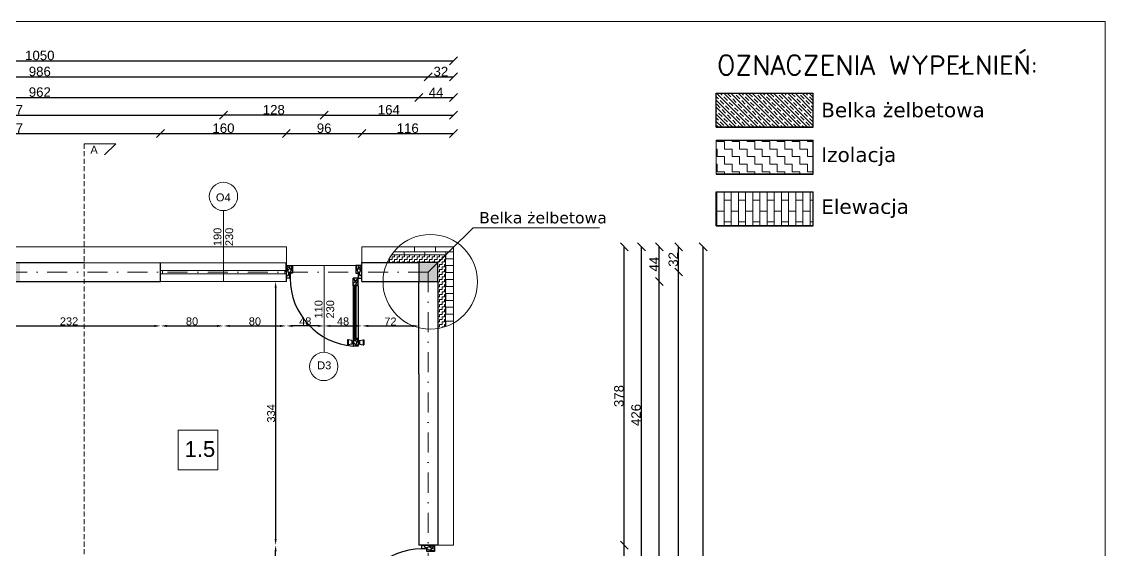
# Model space of a CAD drawing. Header units: millimetres. Extents: x -815 to 1867, y -539 to 1146.
# Drawn here: x 492 to 1867, y 476 to 1146 of the extents above; entities that cross this region are included whole.
import ezdxf

# ---------------------------------------------------------------- set-up
doc = ezdxf.new("R2010")
doc.units = ezdxf.units.MM
doc.linetypes.add('DASHED2', pattern=[9.525, 6.35, -3.175])
doc.linetypes.add('KRESKAKROPKAX2', pattern=[50.8, 25.4, -12.7, 0, -12.7])
for name, color, linetype, lineweight in [('00 - OPIS', 72, 'Continuous', 9), ('3f - hatch_ściany', 7, 'Continuous', 5), ('Detale', 1, 'Continuous', 30), ('stolarka', 255, 'Continuous', 13), ('wewnetrzne', 7, 'Continuous', 30), ('wymiary', 201, 'Continuous', 13)]:
    doc.layers.add(name, color=color, linetype=linetype, lineweight=lineweight)
for name, color, linetype in [('Drzwi', 7, 'Continuous'), ('Izolacja', 7, 'Continuous'), ('opis', 8, 'Continuous'), ('Osie', 1, 'KRESKAKROPKAX2'), ('Przekrój', 7, 'Continuous'), ('sciany', 7, 'Continuous'), ('Tabelka', 7, 'Continuous'), ('Ściany Nośne', 7, 'Continuous')]:
    doc.layers.add(name, color=color, linetype=linetype)
doc.styles.add('Budownictwo_detal', font='simplex.shx', dxfattribs={"height": 2})
doc.styles.get("Standard").update_dxf_attribs({"font": 'arial.ttf'})
doc.styles.add('style1', font='simplex.shx')
doc.dimstyles.new('ISO-25', dxfattribs={"dimtxt": 12, "dimasz": 10, "dimexe": 1.25, "dimexo": 0.625, "dimtad": 1, "dimdec": 0, "dimtxsty": 'Standard', "dimblk": 'OBLIQUE', "dimcen": 2.5, "dimadec": 0, "dimazin": 0, "dimtfac": 1, "dimtdec": 0, "dimtmove": 0, "dimatfit": 3, "dimfxl": 1, "dimarcsym": 0})
doc.dimstyles.new('wnetrze', dxfattribs={"dimtxt": 10, "dimasz": 8, "dimexe": 1.25, "dimexo": 0.625, "dimtad": 1, "dimdec": 0, "dimtxsty": 'Standard', "dimblk1": 'OBLIQUE', "dimcen": 2.5, "dimadec": 0, "dimazin": 0, "dimtfac": 1, "dimtdec": 0, "dimtmove": 0, "dimatfit": 3, "dimfxl": 1, "dimarcsym": 0})

# ---------------------------------------------------------------- blocks, each defined once
blk = doc.blocks.new('D-01-600')
for p, q in [((-15, 588.5), (-15, 628.5)), ((-10, 628.5), (-15, 628.5)), ((20, 623.5), (-10, 628.5)), ((-10, 588.5), (-10, 628.5)), ((20, 593.5), (20, 623.5)), ((30, 618.5), (20, 618.5)), ((30, 638.5), (70, 638.5)), ((30, 578.5), (30, 638.5)), ((30, 578.5), (54.1, 638.5)), ((70, 578.5), (70, 638.5)), ((70, 618.5), (80, 618.5)), ((80, 623.5), (110, 628.5)), ((80, 593.5), (80, 623.5)), ((110, 588.5), (110, 628.5)), ((110, 628.5), (115, 628.5)), ((115, 588.5), (115, 628.5)), ((-10, 588.5), (-15, 588.5)), ((20, 593.5), (-10, 588.5)), ((30, 598.5), (20, 598.5)), ((30, 578.5), (70, 601)), ((30, 160), (30, 578.5)), ((30, 578.5), (70, 578.5)), ((50, 160), (50, 578.5)), ((60, 160), (60, 578.5)), ((70, 598.5), (80, 598.5)), ((70, 160), (70, 578.5)), ((80, 593.5), (110, 588.5)), ((110, 588.5), (115, 588.5)), ((30, 100), (0, 0)), ((30, 160), (70, 160)), ((30, 160), (30, 100)), ((30, 100), (54.1, 160)), ((30, 100), (70, 142.5)), ((30, 100), (70, 100)), ((70, 160), (70, 100)), ((570, 100), (600, 0)), ((0, 0), (50, 40.7)), ((600, 0), (550, 40.7))]:
    blk.add_line(p, q)
for points in [[(30, 60), (30, 100), (0, 100), (0, 0), (50, 0), (50, 60)], [(570, 60), (570, 100), (600, 100), (600, 0), (550, 0), (550, 60)]]:
    blk.add_lwpolyline(points, close=True)
for centre, radius, start, end in [((34.1, 585.9), 42, 31.3101, 95.62688), ((30, 100), 540, 0, 85.75198), ((39.4, 576), 24.2, 6.04182, 112.89369), ((-53.7, 7.7), 96.3, 355.39216, 56.0902), ((50, 121.4), 34.3, 54.32716, 125.75666), ((24.1, 100.8), 39.4, 358.8582, 81.3705), ((653.7, 7.7), 96.3, 123.9098, 184.60784), ((-12.7, 4.4), 41, 353.86117, 71.95721), ((612.7, 4.4), 41, 108.04279, 186.13883)]:
    blk.add_arc(centre, radius, start, end)
blk = doc.blocks.new('_Oblique')
at = {"color": 0, "linetype": 'ByBlock', "lineweight": -2}
blk.add_line((-0.5, -0.5), (0.5, 0.5), dxfattribs=at)
blk = doc.blocks.new('*D47')
at = {"layer": 'Defpoints', "color": 0, "transparency": 16777216}
for p in [(1040, 860.5), (1356.9, 860.5), (1040, 16.5)]:
    blk.add_point(p, dxfattribs=at)
at = {"layer": 'wymiary', "color": 0, "lineweight": -2, "transparency": 16777216}
blk.add_line((1356.9, 16.5), (1356.9, 860.5), dxfattribs=at)
at = {"layer": 'wymiary', "color": 0, "lineweight": -2, "transparency": 16777216, "xscale": 10, "yscale": 10, "zscale": 10}
for p, rotation in [((1356.9, 860.5), 90), ((1356.9, 16.5), 270)]:
    blk.add_blockref('_Oblique', p, dxfattribs=dict(at, rotation=rotation))
at = {"layer": 'wymiary', "color": 0, "lineweight": 13, "transparency": 16777216, "insert": (1350.1, 438.5), "char_height": 12, "attachment_point": 5, "rotation": 90}
blk.add_mtext('844', dxfattribs=at)
blk = doc.blocks.new('*D49')
at = {"layer": 'Defpoints', "color": 0, "transparency": 16777216}
for p in [(1008, 828.5), (1325.8, 828.5), (1008, 48.5)]:
    blk.add_point(p, dxfattribs=at)
at = {"layer": 'wymiary', "color": 0, "lineweight": -2, "transparency": 16777216}
blk.add_line((1325.8, 48.5), (1325.8, 828.5), dxfattribs=at)
at = {"layer": 'wymiary', "color": 0, "lineweight": -2, "transparency": 16777216, "xscale": 10, "yscale": 10, "zscale": 10}
for p, rotation in [((1325.8, 828.5), 90), ((1325.8, 48.5), 270)]:
    blk.add_blockref('_Oblique', p, dxfattribs=dict(at, rotation=rotation))
at = {"layer": 'wymiary', "color": 0, "lineweight": 13, "transparency": 16777216, "insert": (1319.1, 438.5), "char_height": 12, "attachment_point": 5, "rotation": 90}
blk.add_mtext('780', dxfattribs=at)
blk = doc.blocks.new('*D50')
at = {"layer": 'Defpoints', "color": 0, "transparency": 16777216}
for p in [(1008, 860.5), (1325.8, 860.5), (1008, 828.5)]:
    blk.add_point(p, dxfattribs=at)
at = {"layer": 'wymiary', "color": 0, "lineweight": -2, "transparency": 16777216}
blk.add_line((1325.8, 828.5), (1325.8, 860.5), dxfattribs=at)
at = {"layer": 'wymiary', "color": 0, "lineweight": -2, "transparency": 16777216, "xscale": 10, "yscale": 10, "zscale": 10}
for p, rotation in [((1325.8, 860.5), 90), ((1325.8, 828.5), 270)]:
    blk.add_blockref('_Oblique', p, dxfattribs=dict(at, rotation=rotation))
at = {"layer": 'wymiary', "color": 0, "lineweight": 13, "transparency": 16777216, "insert": (1319.1, 844.5), "char_height": 12, "attachment_point": 5, "rotation": 90}
blk.add_mtext('32', dxfattribs=at)
blk = doc.blocks.new('*D52')
at = {"layer": 'Defpoints', "color": 0, "transparency": 16777216}
for p in [(996, 816.5), (1301.3, 816.5), (997, 60.4)]:
    blk.add_point(p, dxfattribs=at)
at = {"layer": 'wymiary', "color": 0, "lineweight": -2, "transparency": 16777216}
blk.add_line((1301.3, 60.4), (1301.3, 816.5), dxfattribs=at)
at = {"layer": 'wymiary', "color": 0, "lineweight": -2, "transparency": 16777216, "xscale": 10, "yscale": 10, "zscale": 10}
for p, rotation in [((1301.3, 816.5), 90), ((1301.3, 60.4), 270)]:
    blk.add_blockref('_Oblique', p, dxfattribs=dict(at, rotation=rotation))
at = {"layer": 'wymiary', "color": 0, "lineweight": 13, "transparency": 16777216, "insert": (1294.5, 438.4), "char_height": 12, "attachment_point": 5, "rotation": 90}
blk.add_mtext('756', dxfattribs=at)
blk = doc.blocks.new('*D53')
at = {"layer": 'Defpoints', "color": 0, "transparency": 16777216}
for p in [(996, 860.5), (1301.3, 860.5), (996, 816.5)]:
    blk.add_point(p, dxfattribs=at)
at = {"layer": 'wymiary', "color": 0, "lineweight": -2, "transparency": 16777216}
blk.add_line((1301.3, 816.5), (1301.3, 860.5), dxfattribs=at)
at = {"layer": 'wymiary', "color": 0, "lineweight": -2, "transparency": 16777216, "xscale": 10, "yscale": 10, "zscale": 10}
for p, rotation in [((1301.3, 860.5), 90), ((1301.3, 816.5), 270)]:
    blk.add_blockref('_Oblique', p, dxfattribs=dict(at, rotation=rotation))
at = {"layer": 'wymiary', "color": 0, "lineweight": 13, "transparency": 16777216, "insert": (1294.6, 838.5), "char_height": 12, "attachment_point": 5, "rotation": 90}
blk.add_mtext('44', dxfattribs=at)
blk = doc.blocks.new('*D56')
at = {"layer": 'Defpoints', "color": 0, "transparency": 16777216}
for p in [(1015.9, 860.5), (1278.6, 860.5), (1015.9, 434)]:
    blk.add_point(p, dxfattribs=at)
at = {"layer": 'wymiary', "color": 0, "lineweight": -2, "transparency": 16777216}
blk.add_line((1278.6, 434), (1278.6, 860.5), dxfattribs=at)
at = {"layer": 'wymiary', "color": 0, "lineweight": -2, "transparency": 16777216, "xscale": 10, "yscale": 10, "zscale": 10}
for p, rotation in [((1278.6, 860.5), 90), ((1278.6, 434), 270)]:
    blk.add_blockref('_Oblique', p, dxfattribs=dict(at, rotation=rotation))
at = {"layer": 'wymiary', "color": 0, "lineweight": 13, "transparency": 16777216, "insert": (1271.8, 647.2), "char_height": 12, "attachment_point": 5, "rotation": 90}
blk.add_mtext('426', dxfattribs=at)
blk = doc.blocks.new('*D60')
at = {"layer": 'Defpoints', "color": 0, "transparency": 16777216}
for p in [(1040, 482), (1256.9, 482), (1040, 386)]:
    blk.add_point(p, dxfattribs=at)
at = {"layer": 'wymiary', "color": 0, "lineweight": -2, "transparency": 16777216}
blk.add_line((1256.9, 386), (1256.9, 482), dxfattribs=at)
at = {"layer": 'wymiary', "color": 0, "lineweight": -2, "transparency": 16777216, "xscale": 10, "yscale": 10, "zscale": 10}
for p, rotation in [((1256.9, 482), 90), ((1256.9, 386), 270)]:
    blk.add_blockref('_Oblique', p, dxfattribs=dict(at, rotation=rotation))
at = {"layer": 'wymiary', "color": 0, "lineweight": 13, "transparency": 16777216, "insert": (1250.1, 434), "char_height": 12, "attachment_point": 5, "rotation": 90}
blk.add_mtext('96', dxfattribs=at)
blk = doc.blocks.new('*D61')
at = {"layer": 'Defpoints', "color": 0, "transparency": 16777216}
for p in [(1040, 860.5), (1256.9, 860.5), (1040, 482)]:
    blk.add_point(p, dxfattribs=at)
at = {"layer": 'wymiary', "color": 0, "lineweight": -2, "transparency": 16777216}
blk.add_line((1256.9, 482), (1256.9, 860.5), dxfattribs=at)
at = {"layer": 'wymiary', "color": 0, "lineweight": -2, "transparency": 16777216, "xscale": 10, "yscale": 10, "zscale": 10}
for p, rotation in [((1256.9, 860.5), 90), ((1256.9, 482), 270)]:
    blk.add_blockref('_Oblique', p, dxfattribs=dict(at, rotation=rotation))
at = {"layer": 'wymiary', "color": 0, "lineweight": 13, "transparency": 16777216, "insert": (1250.1, 671.2), "char_height": 12, "attachment_point": 5, "rotation": 90}
blk.add_mtext('378', dxfattribs=at)
blk = doc.blocks.new('*D62')
at = {"layer": 'Defpoints', "color": 0, "transparency": 16777216}
for p in [(1040, 1096.4), (-10, 860.5), (1040, 860.5)]:
    blk.add_point(p, dxfattribs=at)
at = {"layer": 'wymiary', "color": 0, "lineweight": -2, "transparency": 16777216}
blk.add_line((-10, 1096.4), (1040, 1096.4), dxfattribs=at)
at = {"layer": 'wymiary', "color": 0, "lineweight": -2, "transparency": 16777216, "xscale": 10, "yscale": 10, "zscale": 10, "rotation": 180}
blk.add_blockref('_Oblique', (-10, 1096.4), dxfattribs=at)
at = {"layer": 'wymiary', "color": 0, "lineweight": -2, "transparency": 16777216, "xscale": 10, "yscale": 10, "zscale": 10}
blk.add_blockref('_Oblique', (1040, 1096.4), dxfattribs=at)
at = {"layer": 'wymiary', "color": 0, "lineweight": 13, "transparency": 16777216, "insert": (515, 1103.2), "char_height": 12, "attachment_point": 5}
blk.add_mtext('1050', dxfattribs=at)
blk = doc.blocks.new('*D64')
at = {"layer": 'Defpoints', "color": 0, "transparency": 16777216}
for p in [(1008, 1076.1), (22, 828.5), (1008, 828.5)]:
    blk.add_point(p, dxfattribs=at)
at = {"layer": 'wymiary', "color": 0, "lineweight": -2, "transparency": 16777216}
blk.add_line((22, 1076.1), (1008, 1076.1), dxfattribs=at)
at = {"layer": 'wymiary', "color": 0, "lineweight": -2, "transparency": 16777216, "xscale": 10, "yscale": 10, "zscale": 10, "rotation": 180}
blk.add_blockref('_Oblique', (22, 1076.1), dxfattribs=at)
at = {"layer": 'wymiary', "color": 0, "lineweight": -2, "transparency": 16777216, "xscale": 10, "yscale": 10, "zscale": 10}
blk.add_blockref('_Oblique', (1008, 1076.1), dxfattribs=at)
at = {"layer": 'wymiary', "color": 0, "lineweight": 13, "transparency": 16777216, "insert": (515, 1082.8), "char_height": 12, "attachment_point": 5}
blk.add_mtext('986', dxfattribs=at)
blk = doc.blocks.new('*D65')
at = {"layer": 'Defpoints', "color": 0, "transparency": 16777216}
for p in [(1040, 1076.1), (1008, 828.5), (1040, 828.5)]:
    blk.add_point(p, dxfattribs=at)
at = {"layer": 'wymiary', "color": 0, "lineweight": -2, "transparency": 16777216}
blk.add_line((1008, 1076.1), (1040, 1076.1), dxfattribs=at)
at = {"layer": 'wymiary', "color": 0, "lineweight": -2, "transparency": 16777216, "xscale": 10, "yscale": 10, "zscale": 10, "rotation": 180}
blk.add_blockref('_Oblique', (1008, 1076.1), dxfattribs=at)
at = {"layer": 'wymiary', "color": 0, "lineweight": -2, "transparency": 16777216, "xscale": 10, "yscale": 10, "zscale": 10}
blk.add_blockref('_Oblique', (1040, 1076.1), dxfattribs=at)
at = {"layer": 'wymiary', "color": 0, "lineweight": 13, "transparency": 16777216, "insert": (1024, 1082.8), "char_height": 12, "attachment_point": 5}
blk.add_mtext('32', dxfattribs=at)
blk = doc.blocks.new('*D67')
at = {"layer": 'Defpoints', "color": 0, "transparency": 16777216}
for p in [(996, 1049.9), (34, 816.5), (996, 816.5)]:
    blk.add_point(p, dxfattribs=at)
at = {"layer": 'wymiary', "color": 0, "lineweight": -2, "transparency": 16777216}
blk.add_line((34, 1049.9), (996, 1049.9), dxfattribs=at)
at = {"layer": 'wymiary', "color": 0, "lineweight": -2, "transparency": 16777216, "xscale": 10, "yscale": 10, "zscale": 10, "rotation": 180}
blk.add_blockref('_Oblique', (34, 1049.9), dxfattribs=at)
at = {"layer": 'wymiary', "color": 0, "lineweight": -2, "transparency": 16777216, "xscale": 10, "yscale": 10, "zscale": 10}
blk.add_blockref('_Oblique', (996, 1049.9), dxfattribs=at)
at = {"layer": 'wymiary', "color": 0, "lineweight": 13, "transparency": 16777216, "insert": (515, 1056.7), "char_height": 12, "attachment_point": 5}
blk.add_mtext('962', dxfattribs=at)
blk = doc.blocks.new('*D68')
at = {"layer": 'Defpoints', "color": 0, "transparency": 16777216}
for p in [(1040, 1049.9), (996, 816.5), (1040, 816.5)]:
    blk.add_point(p, dxfattribs=at)
at = {"layer": 'wymiary', "color": 0, "lineweight": -2, "transparency": 16777216}
blk.add_line((996, 1049.9), (1040, 1049.9), dxfattribs=at)
at = {"layer": 'wymiary', "color": 0, "lineweight": -2, "transparency": 16777216, "xscale": 10, "yscale": 10, "zscale": 10, "rotation": 180}
blk.add_blockref('_Oblique', (996, 1049.9), dxfattribs=at)
at = {"layer": 'wymiary', "color": 0, "lineweight": -2, "transparency": 16777216, "xscale": 10, "yscale": 10, "zscale": 10}
blk.add_blockref('_Oblique', (1040, 1049.9), dxfattribs=at)
at = {"layer": 'wymiary', "color": 0, "lineweight": 13, "transparency": 16777216, "insert": (1018, 1056.5), "char_height": 12, "attachment_point": 5}
blk.add_mtext('44', dxfattribs=at)
blk = doc.blocks.new('*D70')
at = {"layer": 'Defpoints', "color": 0, "transparency": 16777216}
for p in [(748.1, 1027.6), (211.2, 816.4), (748.1, 816.4)]:
    blk.add_point(p, dxfattribs=at)
at = {"layer": 'wymiary', "color": 0, "lineweight": -2, "transparency": 16777216}
blk.add_line((211.2, 1027.6), (748.1, 1027.6), dxfattribs=at)
at = {"layer": 'wymiary', "color": 0, "lineweight": -2, "transparency": 16777216, "xscale": 10, "yscale": 10, "zscale": 10, "rotation": 180}
blk.add_blockref('_Oblique', (211.2, 1027.6), dxfattribs=at)
at = {"layer": 'wymiary', "color": 0, "lineweight": -2, "transparency": 16777216, "xscale": 10, "yscale": 10, "zscale": 10}
blk.add_blockref('_Oblique', (748.1, 1027.6), dxfattribs=at)
at = {"layer": 'wymiary', "color": 0, "lineweight": 13, "transparency": 16777216, "insert": (479.7, 1034.3), "char_height": 12, "attachment_point": 5}
blk.add_mtext('537', dxfattribs=at)
blk = doc.blocks.new('*D71')
at = {"layer": 'Defpoints', "color": 0, "transparency": 16777216}
for p in [(748.1, 1027.6), (748.1, 836.7), (875.9, 836.7)]:
    blk.add_point(p, dxfattribs=at)
at = {"layer": 'wymiary', "color": 0, "lineweight": -2, "transparency": 16777216}
blk.add_line((875.9, 1027.6), (748.1, 1027.6), dxfattribs=at)
at = {"layer": 'wymiary', "color": 0, "lineweight": -2, "transparency": 16777216, "xscale": 10, "yscale": 10, "zscale": 10, "rotation": 180}
blk.add_blockref('_Oblique', (748.1, 1027.6), dxfattribs=at)
at = {"layer": 'wymiary', "color": 0, "lineweight": -2, "transparency": 16777216, "xscale": 10, "yscale": 10, "zscale": 10}
blk.add_blockref('_Oblique', (875.9, 1027.6), dxfattribs=at)
at = {"layer": 'wymiary', "color": 0, "lineweight": 13, "transparency": 16777216, "insert": (812, 1034.3), "char_height": 12, "attachment_point": 5}
blk.add_mtext('128', dxfattribs=at)
blk = doc.blocks.new('*D72')
at = {"layer": 'Defpoints', "color": 0, "transparency": 16777216}
for p in [(1040, 1027.6), (875.9, 836.7), (1040, 836.7)]:
    blk.add_point(p, dxfattribs=at)
at = {"layer": 'wymiary', "color": 0, "lineweight": -2, "transparency": 16777216}
blk.add_line((875.9, 1027.6), (1040, 1027.6), dxfattribs=at)
at = {"layer": 'wymiary', "color": 0, "lineweight": -2, "transparency": 16777216, "xscale": 10, "yscale": 10, "zscale": 10, "rotation": 180}
blk.add_blockref('_Oblique', (875.9, 1027.6), dxfattribs=at)
at = {"layer": 'wymiary', "color": 0, "lineweight": -2, "transparency": 16777216, "xscale": 10, "yscale": 10, "zscale": 10}
blk.add_blockref('_Oblique', (1040, 1027.6), dxfattribs=at)
at = {"layer": 'wymiary', "color": 0, "lineweight": 13, "transparency": 16777216, "insert": (958, 1034.3), "char_height": 12, "attachment_point": 5}
blk.add_mtext('164', dxfattribs=at)
blk = doc.blocks.new('*D75')
at = {"layer": 'Defpoints', "color": 0, "transparency": 16777216}
for p in [(668.3, 1004.2), (291, 816.5), (668.3, 816.5)]:
    blk.add_point(p, dxfattribs=at)
at = {"layer": 'wymiary', "color": 0, "lineweight": -2, "transparency": 16777216}
blk.add_line((291, 1004.2), (668.3, 1004.2), dxfattribs=at)
at = {"layer": 'wymiary', "color": 0, "lineweight": -2, "transparency": 16777216, "xscale": 10, "yscale": 10, "zscale": 10, "rotation": 180}
blk.add_blockref('_Oblique', (291, 1004.2), dxfattribs=at)
at = {"layer": 'wymiary', "color": 0, "lineweight": -2, "transparency": 16777216, "xscale": 10, "yscale": 10, "zscale": 10}
blk.add_blockref('_Oblique', (668.3, 1004.2), dxfattribs=at)
at = {"layer": 'wymiary', "color": 0, "lineweight": 13, "transparency": 16777216, "insert": (479.6, 1010.9), "char_height": 12, "attachment_point": 5}
blk.add_mtext('377', dxfattribs=at)
blk = doc.blocks.new('*D76')
at = {"layer": 'Defpoints', "color": 0, "transparency": 16777216}
for p in [(827.9, 1004.2), (668.3, 816.4), (827.9, 816.4)]:
    blk.add_point(p, dxfattribs=at)
at = {"layer": 'wymiary', "color": 0, "lineweight": -2, "transparency": 16777216}
blk.add_line((668.3, 1004.2), (827.9, 1004.2), dxfattribs=at)
at = {"layer": 'wymiary', "color": 0, "lineweight": -2, "transparency": 16777216, "xscale": 10, "yscale": 10, "zscale": 10, "rotation": 180}
blk.add_blockref('_Oblique', (668.3, 1004.2), dxfattribs=at)
at = {"layer": 'wymiary', "color": 0, "lineweight": -2, "transparency": 16777216, "xscale": 10, "yscale": 10, "zscale": 10}
blk.add_blockref('_Oblique', (827.9, 1004.2), dxfattribs=at)
at = {"layer": 'wymiary', "color": 0, "lineweight": 13, "transparency": 16777216, "insert": (748.1, 1010.9), "char_height": 12, "attachment_point": 5}
blk.add_mtext('160', dxfattribs=at)
blk = doc.blocks.new('*D77')
at = {"layer": 'Defpoints', "color": 0, "transparency": 16777216}
for p in [(923.9, 1004.2), (827.9, 836.7), (923.9, 836.7)]:
    blk.add_point(p, dxfattribs=at)
at = {"layer": 'wymiary', "color": 0, "lineweight": -2, "transparency": 16777216}
blk.add_line((827.9, 1004.2), (923.9, 1004.2), dxfattribs=at)
at = {"layer": 'wymiary', "color": 0, "lineweight": -2, "transparency": 16777216, "xscale": 10, "yscale": 10, "zscale": 10, "rotation": 180}
blk.add_blockref('_Oblique', (827.9, 1004.2), dxfattribs=at)
at = {"layer": 'wymiary', "color": 0, "lineweight": -2, "transparency": 16777216, "xscale": 10, "yscale": 10, "zscale": 10}
blk.add_blockref('_Oblique', (923.9, 1004.2), dxfattribs=at)
at = {"layer": 'wymiary', "color": 0, "lineweight": 13, "transparency": 16777216, "insert": (875.9, 1010.9), "char_height": 12, "attachment_point": 5}
blk.add_mtext('96', dxfattribs=at)
blk = doc.blocks.new('*D78')
at = {"layer": 'Defpoints', "color": 0, "transparency": 16777216}
for p in [(1040, 1004.2), (923.9, 840.5), (1040, 840.5)]:
    blk.add_point(p, dxfattribs=at)
at = {"layer": 'wymiary', "color": 0, "lineweight": -2, "transparency": 16777216}
blk.add_line((923.9, 1004.2), (1040, 1004.2), dxfattribs=at)
at = {"layer": 'wymiary', "color": 0, "lineweight": -2, "transparency": 16777216, "xscale": 10, "yscale": 10, "zscale": 10, "rotation": 180}
blk.add_blockref('_Oblique', (923.9, 1004.2), dxfattribs=at)
at = {"layer": 'wymiary', "color": 0, "lineweight": -2, "transparency": 16777216, "xscale": 10, "yscale": 10, "zscale": 10}
blk.add_blockref('_Oblique', (1040, 1004.2), dxfattribs=at)
at = {"layer": 'wymiary', "color": 0, "lineweight": 13, "transparency": 16777216, "insert": (982, 1010.9), "char_height": 12, "attachment_point": 5}
blk.add_mtext('116', dxfattribs=at)
blk = doc.blocks.new('*D81')
at = {"layer": 'Defpoints', "color": 0, "transparency": 16777216}
for p in [(668.3, 816.5), (436, 760.1), (668.3, 760.1)]:
    blk.add_point(p, dxfattribs=at)
at = {"layer": 'wymiary', "color": 0, "lineweight": -2, "transparency": 16777216}
blk.add_line((444, 760.1), (660.3, 760.1), dxfattribs=at)
at = {"layer": 'wymiary', "color": 0, "transparency": 16777216}
for points in [[(444, 761.5), (444, 758.8), (436, 760.1)], [(660.3, 761.5), (660.3, 758.8), (668.3, 760.1)]]:
    blk.add_solid(points, dxfattribs=at)
at = {"layer": 'wymiary', "color": 0, "lineweight": 13, "transparency": 16777216, "insert": (552.1, 765.9), "char_height": 10, "attachment_point": 5}
blk.add_mtext('232', dxfattribs=at)
blk = doc.blocks.new('*D83')
at = {"layer": 'Defpoints', "color": 0, "transparency": 16777216}
for p in [(827.9, 836.7), (875.9, 836.7), (827.9, 760.1)]:
    blk.add_point(p, dxfattribs=at)
at = {"layer": 'wymiary', "color": 0, "lineweight": -2, "transparency": 16777216}
blk.add_line((867.9, 760.1), (835.9, 760.1), dxfattribs=at)
at = {"layer": 'wymiary', "color": 0, "transparency": 16777216}
for points in [[(835.9, 761.5), (835.9, 758.8), (827.9, 760.1)], [(867.9, 761.5), (867.9, 758.8), (875.9, 760.1)]]:
    blk.add_solid(points, dxfattribs=at)
at = {"layer": 'wymiary', "color": 0, "lineweight": 13, "transparency": 16777216, "insert": (851.9, 765.9), "char_height": 10, "attachment_point": 5}
blk.add_mtext('48', dxfattribs=at)
blk = doc.blocks.new('*D84')
at = {"layer": 'Defpoints', "color": 0, "transparency": 16777216}
for p in [(923.9, 816.5), (996, 760.1), (996, 760.1)]:
    blk.add_point(p, dxfattribs=at)
at = {"layer": 'wymiary', "color": 0, "lineweight": -2, "transparency": 16777216}
blk.add_line((931.9, 760.1), (988, 760.1), dxfattribs=at)
at = {"layer": 'wymiary', "color": 0, "transparency": 16777216}
for points in [[(931.9, 761.5), (931.9, 758.8), (923.9, 760.1)], [(988, 761.5), (988, 758.8), (996, 760.1)]]:
    blk.add_solid(points, dxfattribs=at)
at = {"layer": 'wymiary', "color": 0, "lineweight": 13, "transparency": 16777216, "insert": (960, 765.8), "char_height": 10, "attachment_point": 5}
blk.add_mtext('72', dxfattribs=at)
blk = doc.blocks.new('*D106')
at = {"layer": 'Defpoints', "color": 0, "transparency": 16777216}
for p in [(668.3, 816.5), (748.1, 816.5), (748.1, 760.1)]:
    blk.add_point(p, dxfattribs=at)
at = {"layer": 'wymiary', "color": 0, "lineweight": -2, "transparency": 16777216}
blk.add_line((676.3, 760.1), (740.1, 760.1), dxfattribs=at)
at = {"layer": 'wymiary', "color": 0, "transparency": 16777216}
for points in [[(676.3, 761.5), (676.3, 758.8), (668.3, 760.1)], [(740.1, 761.5), (740.1, 758.8), (748.1, 760.1)]]:
    blk.add_solid(points, dxfattribs=at)
at = {"layer": 'wymiary', "color": 0, "lineweight": 13, "transparency": 16777216, "insert": (708.2, 765.9), "char_height": 10, "attachment_point": 5}
blk.add_mtext('80', dxfattribs=at)
blk = doc.blocks.new('*D107')
at = {"layer": 'Defpoints', "color": 0, "transparency": 16777216}
for p in [(748.1, 816.4), (827.9, 816.5), (827.9, 760.1)]:
    blk.add_point(p, dxfattribs=at)
at = {"layer": 'wymiary', "color": 0, "lineweight": -2, "transparency": 16777216}
blk.add_line((756.1, 760.1), (819.9, 760.1), dxfattribs=at)
at = {"layer": 'wymiary', "color": 0, "transparency": 16777216}
for points in [[(756.1, 761.5), (756.1, 758.8), (748.1, 760.1)], [(819.9, 761.5), (819.9, 758.8), (827.9, 760.1)]]:
    blk.add_solid(points, dxfattribs=at)
at = {"layer": 'wymiary', "color": 0, "lineweight": 13, "transparency": 16777216, "insert": (788, 765.9), "char_height": 10, "attachment_point": 5}
blk.add_mtext('80', dxfattribs=at)
blk = doc.blocks.new('*D108')
at = {"layer": 'Defpoints', "color": 0, "transparency": 16777216}
for p in [(875.9, 760.1), (923.9, 760.1), (923.9, 760.1)]:
    blk.add_point(p, dxfattribs=at)
at = {"layer": 'wymiary', "color": 0, "lineweight": -2, "transparency": 16777216}
blk.add_line((883.9, 760.1), (915.9, 760.1), dxfattribs=at)
at = {"layer": 'wymiary', "color": 0, "transparency": 16777216}
for points in [[(883.9, 761.5), (883.9, 758.8), (875.9, 760.1)], [(915.9, 761.5), (915.9, 758.8), (923.9, 760.1)]]:
    blk.add_solid(points, dxfattribs=at)
at = {"layer": 'wymiary', "color": 0, "lineweight": 13, "transparency": 16777216, "insert": (899.9, 765.9), "char_height": 10, "attachment_point": 5}
blk.add_mtext('48', dxfattribs=at)
blk = doc.blocks.new('*D109')
at = {"layer": 'Defpoints', "color": 0, "transparency": 16777216}
for p in [(996, 816.5), (814.3, 482), (996, 482)]:
    blk.add_point(p, dxfattribs=at)
at = {"layer": 'wymiary', "color": 0, "lineweight": -2, "transparency": 16777216}
blk.add_line((814.3, 808.5), (814.3, 490), dxfattribs=at)
at = {"layer": 'wymiary', "color": 0, "transparency": 16777216}
for points in [[(813, 808.5), (815.7, 808.5), (814.3, 816.5)], [(813, 490), (815.7, 490), (814.3, 482)]]:
    blk.add_solid(points, dxfattribs=at)
at = {"layer": 'wymiary', "color": 0, "lineweight": 13, "transparency": 16777216, "insert": (808.6, 649.2), "char_height": 10, "attachment_point": 5, "rotation": 90}
blk.add_mtext('334', dxfattribs=at)
blk = doc.blocks.new('*D110')
at = {"layer": 'Defpoints', "color": 0, "transparency": 16777216}
for p in [(814.3, 482), (1015.9, 482), (1015.9, 434)]:
    blk.add_point(p, dxfattribs=at)
at = {"layer": 'wymiary', "color": 0, "lineweight": -2, "transparency": 16777216}
blk.add_line((814.3, 442), (814.3, 474), dxfattribs=at)
at = {"layer": 'wymiary', "color": 0, "transparency": 16777216}
for points in [[(813, 474), (815.7, 474), (814.3, 482)], [(813, 442), (815.7, 442), (814.3, 434)]]:
    blk.add_solid(points, dxfattribs=at)
at = {"layer": 'wymiary', "color": 0, "lineweight": 13, "transparency": 16777216, "insert": (808.6, 458), "char_height": 10, "attachment_point": 5, "rotation": 90}
blk.add_mtext('48', dxfattribs=at)

msp = doc.modelspace()

# ---------------------------------------------------------------- hatches: boundary and pattern name
at = {"layer": 'Detale', "lineweight": 13}
h = msp.add_hatch(dxfattribs=at)
h.set_pattern_fill('AR-BRSTD', color=256, scale=0.13)
h.paths.add_polyline_path([(1040, 860.5), (970.2, 860.5, 0.055613), (961.4, 850.5), (1030, 850.5), (1030, 759.3, 0.045728), (1040, 763.8), (1040, 840.5)])
h = msp.add_hatch(dxfattribs=at)
h.set_pattern_fill('ZIGZAG', color=256)
h.set_pattern_definition([(0, (0, 0), (3.175, 3.175), [3.175, -3.175]), (90, (3.175, 0), (-3.175, 3.175), [3.175, -3.175])])
h.paths.add_polyline_path([(1030, 850.5), (961.4, 850.5, 0.047945), (955.8, 840.5), (996, 840.5), (1020, 840.5), (1020, 816.5), (1020, 756.9, 0.043004), (1030, 759.3)])
at = {"layer": 'sciany', "lineweight": 18}
h = msp.add_hatch(dxfattribs=at)
h.set_pattern_fill('JIS_STN_1E', color=256, scale=5, angle=90)
h.paths.add_polyline_path([(1020.9, 386), (1009, 386), (1009, 362), (1020.9, 362)])
h.paths.add_polyline_path([(1009, 386), (1008, 386), (1008, 362), (1009, 362)])
h.paths.add_polyline_path([(1020, 840.5), (1008, 840.5), (1008, 828.5), (1020, 828.5)])
h.paths.add_polyline_path([(1020, 828.5), (1008, 828.5), (1008, 816.5), (1020, 816.5)])
h.paths.add_polyline_path([(1008, 828.5), (996, 828.5), (996, 816.5), (1008, 816.5)])
h.paths.add_polyline_path([(1008, 840.5), (996, 840.5), (996, 828.5), (1008, 828.5)])
h.paths.add_polyline_path([(490, 840.5), (478, 840.5), (478, 828.5), (490, 828.5)])
h.paths.add_polyline_path([(490, 828.5), (478, 828.5), (478, 816.5), (490, 816.5)])
h.paths.add_polyline_path([(478, 828.5), (466, 828.5), (466, 816.5), (478, 816.5)])
h.paths.add_polyline_path([(478, 840.5), (466, 840.5), (466, 828.5), (478, 828.5)])
h.paths.add_polyline_path([(34, 828.5), (22, 828.5), (22, 816.5), (34, 816.5)])
h.paths.add_polyline_path([(34, 840.5), (22, 840.5), (22, 828.5), (34, 828.5)])
h.paths.add_polyline_path([(22, 840.5), (10, 840.5), (10, 828.5), (22, 828.5)])
h.paths.add_polyline_path([(22, 828.5), (10, 828.5), (10, 816.5), (22, 816.5)])
h.paths.add_polyline_path([(34, 409), (22, 409), (22, 385), (34, 385)])
h.paths.add_polyline_path([(22, 409), (10, 409), (10, 385), (22, 385)])
at = {"layer": 'wewnetrzne', "lineweight": 18}
h = msp.add_hatch(dxfattribs=at)
h.set_pattern_fill('JIS_STN_1E', color=256, scale=6.398917, angle=90)
h.set_pattern_definition([(135, (-840.6924, -141.7117), (-4.524718, -4.524718), []), (135, (-840.6924, -137.2004), (-4.524718, -4.524718), [6.398917, -3.199458])])
h.paths.add_polyline_path([(1373.5, 1055.2), (1373.5, 1012.1), (1496.6, 1012.1), (1496.6, 1055.2)])
h = msp.add_hatch(dxfattribs=at)
h.set_pattern_fill('ZIGZAG', color=256, scale=3.007491, angle=90)
h.set_pattern_definition([(90, (-840.692, -132.781), (-9.548784, 9.548784), [9.548784, -9.548784]), (180, (-840.692, -123.232), (-9.548784, -9.548784), [9.548784, -9.548784])])
h.paths.add_polyline_path([(1496.6, 995.9), (1373.5, 995.9), (1373.5, 952.8), (1496.6, 952.8)])
h = msp.add_hatch(dxfattribs=at)
h.set_pattern_fill('AR-BRSTD', color=256, scale=0.134231, angle=90)
h.set_pattern_definition([(90, (-144.037, 114.89), (-9.093034, 6e-16), []), (180, (-144.037, 114.89), (-9.09303, -13.63785), [9.09303, -9.09303])])
h.paths.add_polyline_path([(1496.6, 930.2), (1373.5, 930.2), (1373.5, 887.1), (1496.6, 887.1)])

# ---------------------------------------------------------------- linework, layer by layer
at = {"layer": '3f - hatch_ściany', "lineweight": 25, "ltscale": 10}
for p, q in [((1373.5, 1012.1), (1373.5, 1055.2)), ((1373.5, 1055.2), (1496.6, 1055.2)), ((1496.6, 1012.1), (1496.6, 1055.2)), ((1373.5, 995.9), (1496.6, 995.9)), ((1496.6, 952.8), (1496.6, 995.9)), ((1373.5, 887.1), (1373.5, 930.2)), ((1373.5, 930.2), (1496.6, 930.2)), ((1496.6, 887.1), (1496.6, 930.2))]:
    msp.add_line(p, q, dxfattribs=at)
at = {"layer": '3f - hatch_ściany', "lineweight": 25}
for points in [[(1496.6, 1012.1), (1373.5, 1012.1)], [(1496.6, 952.8), (1373.5, 952.8)], [(1496.6, 887.1), (1373.5, 887.1)]]:
    msp.add_lwpolyline(points, close=True, dxfattribs=at)
at = {"layer": 'Detale', "lineweight": 13}
for p in [(961.4, 850.5), (1030, 759.3)]:
    msp.add_line(p, (1030, 850.5), dxfattribs=at)
msp.add_circle((1010.6, 816.1), 60, dxfattribs=at)
at = {"layer": 'Drzwi', "lineweight": 13}
msp.add_line((915.9, 836.7), (835.9, 836.7), dxfattribs=at)
at = {"layer": 'Izolacja', "lineweight": 13}
for p, q in [((827.9, 860.5), (-10, 860.5)), ((827.9, 840.5), (827.9, 860.5)), ((1040, 860.5), (923.9, 860.5)), ((923.9, 840.5), (923.9, 860.5)), ((1040, 840.5), (1040, 860.5)), ((1040, 840.5), (1040, 482)), ((1020, 482), (1040, 482))]:
    msp.add_line(p, q, dxfattribs=at)
at = {"layer": 'Osie', "linetype": 'KRESKAKROPKAX2', "lineweight": 13}
for q in [(22, 828.5), (1008, 48.5)]:
    msp.add_line((1008, 828.5), q, dxfattribs=at)
at = {"layer": 'Przekrój', "linetype": 'DASHED2', "lineweight": 13}
msp.add_line((571.5, 991.3), (571.5, -58.7), dxfattribs=at)
at = {"layer": 'Przekrój', "lineweight": 13}
for p, q in [((571.5, 991.3), (611.5, 991.3)), ((611.5, 991.3), (597.2, 977.3))]:
    msp.add_line(p, q, dxfattribs=at)
at = {"layer": 'sciany', "linetype": 'KRESKAKROPKAX2', "lineweight": 13, "ltscale": 0.2}
msp.add_line((827.9, 828.5), (827.9, 828.5), dxfattribs=at)
at = {"layer": 'sciany', "lineweight": 25}
for p, q in [((996, 699.5), (996, 816.5)), ((1020, 816.5), (1020, 699.5)), ((996, 699.5), (996, 539.5)), ((1020, 699.5), (1020, 482)), ((996, 539.5), (996, 482)), ((1020, 482), (996, 482))]:
    msp.add_line(p, q, dxfattribs=at)
for points in [[(923.9, 840.5), (996, 840.5)], [(291, 816.5), (668.3, 816.5)], [(923.9, 816.5), (996, 816.5)]]:
    msp.add_lwpolyline(points, dxfattribs=at)
msp.add_lwpolyline([(996, 840.5), (996, 816.5), (1020, 816.5), (1020, 840.5)], close=True, dxfattribs=at)
at = {"layer": 'stolarka'}
msp.add_line((1373.5, 995.9), (1373.5, 952.8), dxfattribs=at)
at = {"layer": 'stolarka', "lineweight": 25}
for p, q in [((668.3, 816.4), (668.3, 840.3)), ((827.9, 816.5), (827.8, 840.4))]:
    msp.add_line(p, q, dxfattribs=at)
at = {"layer": 'stolarka', "lineweight": 13}
for p, q in [((668.3, 830.4), (827.8, 830.4)), ((668.3, 826.4), (827.8, 826.4)), ((670.9, 826.4), (670.9, 830.4)), ((825.8, 826.4), (825.8, 830.4))]:
    msp.add_line(p, q, dxfattribs=at)
at = {"layer": 'Tabelka', "lineweight": 25}
for p, q in [((291, 840.4), (571.5, 840.5)), ((571.5, 840.5), (668.3, 840.3))]:
    msp.add_line(p, q, dxfattribs=at)
at = {"layer": 'Tabelka', "lineweight": 13}
for p, q in [((668.3, 840.3), (827.9, 840.3)), ((668.3, 816.4), (827.9, 816.4))]:
    msp.add_line(p, q, dxfattribs=at)
msp.add_lwpolyline([(1867.4, 1146.1), (1867.4, -538.1), (-815.2, -538.1), (-815.2, 1146.1)], close=True, dxfattribs=at)
at = {"layer": 'wewnetrzne', "lineweight": 13}
for p, q in [((1008, 828.5), (1065.2, 884.4)), ((1065.2, 884.4), (1225.2, 884.4))]:
    msp.add_line(p, q, dxfattribs=at)
msp.add_lwpolyline([(690.8, 577.7), (740.8, 577.7), (740.8, 627.7), (690.8, 627.7)], close=True, dxfattribs=at)
at = {"layer": 'wymiary', "lineweight": 13}
for p, q in [((748.1, 816.4), (748.1, 906.4)), ((875.9, 836.7), (875.9, 726.7))]:
    msp.add_line(p, q, dxfattribs=at)
for centre in [(748.1, 924.4), (875.4, 708.7)]:
    msp.add_circle(centre, 18, dxfattribs=at)
at = {"layer": 'Ściany Nośne', "lineweight": 13}
for p, q in [((827.9, 816.5), (827.9, 840.5)), ((827.9, 820.7), (827.9, 816.5)), ((923.9, 820.7), (923.9, 816.5))]:
    msp.add_line(p, q, dxfattribs=at)
at = {"layer": 'Ściany Nośne', "lineweight": 25}
msp.add_line((923.9, 816.5), (923.9, 840.5), dxfattribs=at)

# ---------------------------------------------------------------- block references
at = {"layer": 'Drzwi', "lineweight": 0, "xscale": 0.16, "yscale": 0.16, "zscale": 0.16}
for p, rotation in [((923.9, 836.7), 180), ((1015.9, 386), 89.99999999999999)]:
    msp.add_blockref('D-01-600', p, dxfattribs=dict(at, rotation=rotation))

# ---------------------------------------------------------------- texts
at = {"layer": '00 - OPIS', "lineweight": 13, "insert": (1374.7, 1103.3), "char_height": 24.62, "attachment_point": 1, "style": 'Budownictwo_detal'}
msp.add_mtext_dynamic_manual_height_columns('\\pxql;OZNACZENIA WYPEŁNIEŃ:', width=474.6, gutter_width=18.5, heights=[0], dxfattribs=at)
at = {"layer": 'opis', "lineweight": 13, "ltscale": 10, "attachment_point": 4, "style": 'style1'}
for s, width, gutter_width, insert, char_height in [('{\\fVerdana|b0|i0|c238|p34;Belka żelbetowa}', 340.281, 123.1, (1506.8, 1033.9), 18.465), ('{\\fVerdana|b0|i0|c238|p34;Izolacja}', 340.281, 123.1, (1506.8, 974.7), 18.465), ('{\\fVerdana|b0|i0|c238|p34;Elewacja}', 340.281, 123.1, (1506.8, 908.9), 18.465), ('{\\fVerdana|b0|i0|c238|p34;Belka żelbetowa}', 265.89, 96.2, (1072.6, 897.3), 14.428)]:
    msp.add_mtext_dynamic_manual_height_columns(s, width=width, gutter_width=gutter_width, heights=[0], dxfattribs=dict(at, insert=insert, char_height=char_height))
at = {"layer": 'Przekrój', "lineweight": 13}
msp.add_text('A', height=10, dxfattribs=at).set_placement((579.2, 978.6))
at = {"layer": 'wewnetrzne', "lineweight": 13}
msp.add_text('1.5', height=20, dxfattribs=at).set_placement((698.8, 594))
at = {"layer": 'wymiary', "lineweight": 13}
for s, p in [('O4', (738.5, 918.2)), ('D3', (867.1, 705.1))]:
    msp.add_text(s, height=10, dxfattribs=at).set_placement(p)
for s, p in [('190', (745.5, 861.4)), ('230', (760.4, 861.4)), ('110', (873.8, 769.6)), ('230', (888.6, 769.6))]:
    msp.add_text(s, height=10, rotation=90, dxfattribs=at).set_placement(p)

# ---------------------------------------------------------------- dimensions: what is measured, and where the dimension line sits
for base, p1, p2, dimstyle, picture, middle in [((1040, 1096.4), (-10, 860.5), (1040, 860.5), 'ISO-25', '*D62', (515, 1103.2)), ((1008, 1076.1), (22, 828.5), (1008, 828.5), 'ISO-25', '*D64', (515, 1082.8)), ((1040, 1076.1), (1008, 828.5), (1040, 828.5), 'ISO-25', '*D65', (1024, 1082.8)), ((996, 1049.9), (34, 816.5), (996, 816.5), 'ISO-25', '*D67', (515, 1056.7)), ((1040, 1049.9), (996, 816.5), (1040, 816.5), 'ISO-25', '*D68', (1018, 1056.5)), ((748.1, 1027.6), (211.2, 816.4), (748.1, 816.4), 'ISO-25', '*D70', (479.7, 1034.3)), ((748.1, 1027.6), (875.9, 836.7), (748.1, 836.7), 'ISO-25', '*D71', (812, 1034.3)), ((1040, 1027.6), (875.9, 836.7), (1040, 836.7), 'ISO-25', '*D72', (958, 1034.3)), ((827.9, 1004.2), (668.3, 816.4), (827.9, 816.4), 'ISO-25', '*D76', (748.1, 1010.9)), ((923.9, 1004.2), (827.9, 836.7), (923.9, 836.7), 'ISO-25', '*D77', (875.9, 1010.9)), ((1040, 1004.2), (923.9, 840.5), (1040, 840.5), 'ISO-25', '*D78', (982, 1010.9)), ((827.9, 760.1), (875.9, 836.7), (827.9, 836.7), 'wnetrze', '*D83', (851.9, 765.9)), ((668.3, 760.1), (436, 760.1), (668.3, 816.5), 'wnetrze', '*D81', (552.1, 765.9)), ((748.1, 760.1), (668.3, 816.5), (748.1, 816.5), 'wnetrze', '*D106', (708.2, 765.9)), ((827.9, 760.1), (748.1, 816.4), (827.9, 816.5), 'wnetrze', '*D107', (788, 765.9)), ((996, 760.1), (923.9, 816.5), (996, 760.1), 'wnetrze', '*D84', (960, 765.8)), ((923.9, 760.1), (875.9, 760.1), (923.9, 760.1), 'wnetrze', '*D108', (899.9, 765.9))]:
    dim = msp.add_linear_dim(base=base, p1=p1, p2=p2, dimstyle=dimstyle, override={"dimse1": 1, "dimse2": 1}, dxfattribs=at)
    dim.commit()
    dim.dimension.update_dxf_attribs({"geometry": picture, "text_midpoint": middle})
for p1, p2, distance, picture, middle in [((291, 816.5), (668.3, 816.5), 187.7, '*D75', (479.6, 1010.9)), ((1015.938, 434), (1015.938, 860.456), -262.6408, '*D56', (1271.8269, 647.228))]:
    dim = msp.add_aligned_dim(p1=p1, p2=p2, distance=distance, dimstyle='ISO-25', override={"dimse1": 1, "dimse2": 1}, dxfattribs=at)
    dim.commit()
    dim.dimension.update_dxf_attribs({"geometry": picture, "text_midpoint": middle})
for base, p1, p2, dimstyle, picture, middle in [((1301.3, 860.5), (996, 816.5), (996, 860.5), 'ISO-25', '*D53', (1294.6, 838.5)), ((1325.8, 860.5), (1008, 828.5), (1008, 860.5), 'ISO-25', '*D50', (1319.1, 844.5)), ((1356.9, 860.5), (1040, 16.5), (1040, 860.5), 'ISO-25', '*D47', (1350.1, 438.5)), ((1256.8795, 860.456), (1040.0001, 482), (1040.0001, 860.456), 'ISO-25', '*D61', (1250.1235, 671.228)), ((1325.8, 828.5), (1008, 48.5), (1008, 828.5), 'ISO-25', '*D49', (1319.1, 438.5)), ((814.3448, 482), (996.0001, 816.456), (996.0001, 482), 'wnetrze', '*D109', (808.6106, 649.228)), ((1301.3, 816.5), (997, 60.4), (996, 816.5), 'ISO-25', '*D52', (1294.5, 438.4)), ((814.3, 482), (1015.9, 434), (1015.9, 482), 'wnetrze', '*D110', (808.6, 458)), ((1256.9, 482), (1040, 386), (1040, 482), 'ISO-25', '*D60', (1250.1, 434))]:
    dim = msp.add_linear_dim(base=base, p1=p1, p2=p2, angle=90, dimstyle=dimstyle, override={"dimse1": 1, "dimse2": 1}, dxfattribs=at)
    dim.commit()
    dim.dimension.update_dxf_attribs({"geometry": picture, "text_midpoint": middle})

doc.saveas('drawing.dxf')
